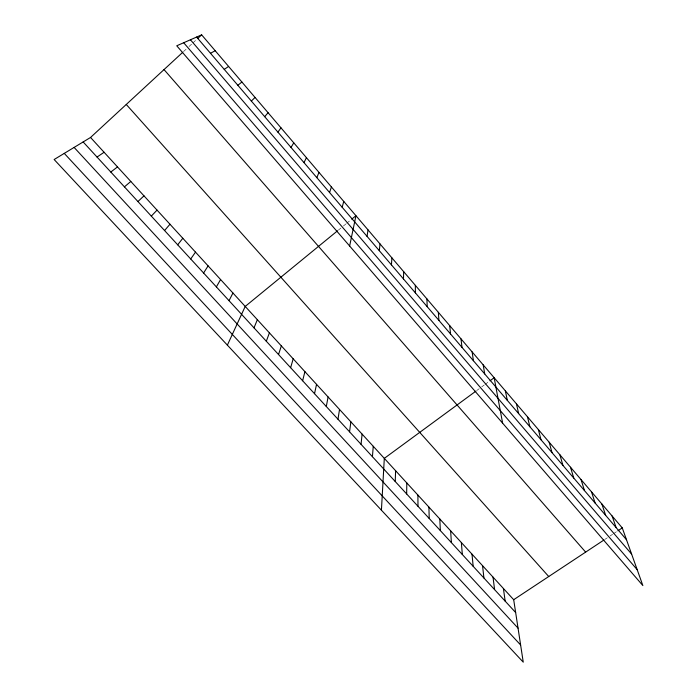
<?xml version="1.0" encoding="UTF-8"?>
<svg xmlns="http://www.w3.org/2000/svg" width="697" height="697" viewBox="0 0 697 697"><rect width="100%" height="100%" fill="white"/><g stroke="black" fill="none" stroke-linecap="round" stroke-linejoin="round"><path stroke-width="0.52" stroke-dasharray="3.48 2.61" d="M183.511 51.595L186.648 48.703M189 46.533L192.163 43.606M192.956 42.883L196.903 39.232M338.376 230.115L340.868 228.067M343.368 226.028L345.886 223.964M346.723 223.275L350.913 219.843M476.757 390.512L479.231 388.699M481.705 386.887L484.197 385.058M485.025 384.448L489.181 381.398M604.743 539.495L607.357 537.762M609.971 536.037L612.602 534.294M613.482 533.71L617.002 531.384"/><path stroke-width="1.05" d="M406.665 493.955L406.795 482.934M403.467 278.948L403.676 271.673M395.243 481.522L395.6 470.702M381.425 510.187L384.308 458.373L475.929 391.122M391.435 264.877L391.906 257.873M372.433 456.701L373.252 446.298M361.046 444.311L362.1 434.118M379.29 250.676L380.031 243.95M349.563 431.826L350.861 421.833M337.984 419.219L339.526 409.453M367.04 236.344L368.042 229.897M326.301 406.508L328.087 396.959M349.633 245.997L355.949 215.721L351.75 219.154M314.521 393.683L316.551 384.361M302.629 380.754L304.92 371.649M342.175 207.27L343.743 201.407M290.632 367.702L293.184 358.833M278.53 354.529L281.353 345.904M329.568 192.529L331.423 186.97M266.324 341.242L269.408 332.861M316.839 177.648L318.982 172.394M254.004 327.843L257.359 319.696M227.379 345.137L245.213 306.427L337.54 230.794M303.988 162.619L306.436 157.679M229.034 300.668L232.946 293.028M216.375 286.894L220.583 279.523M291.024 147.45L293.768 142.833M203.602 272.997L208.098 265.888M190.708 258.97L195.508 252.131M277.92 132.142L280.978 127.839M177.7 244.813L182.806 238.252M264.703 116.678L268.066 112.714M164.57 230.524L169.981 224.242M151.319 216.105L157.043 210.111M251.347 101.065L255.041 97.432M137.936 201.555L143.983 195.848M90.54 137.466L513.689 599.708L523.247 662.15L54.139 159.517L90.54 137.466L182.727 52.319M197.695 38.501L201.651 34.85L622.264 527.899L642.861 585.567L176.742 45.784L201.651 34.85M124.432 186.857L130.809 181.455M237.86 85.295L241.885 82.011M110.806 172.028L117.514 166.923M490.008 380.789L494.164 377.739L502.624 423.166M97.049 157.052L104.088 152.268M224.251 69.378L228.599 66.442M513.689 599.708L603.863 540.07M617.873 530.809L622.264 527.899M210.494 53.294L215.19 50.724M64.263 153.384L520.615 644.986M74.109 147.415L518.037 628.136M83.152 141.944L515.658 612.541M126.27 104.472L548.739 576.532M164.03 69.595L585.646 552.12M183.686 42.735L637.189 569.684M190.429 39.773L631.63 554.115M196.615 37.063L626.49 539.722M612.097 515.972L616.131 527.612M601.833 503.948L605.676 515.388M591.483 491.812L595.133 503.051M581.045 479.58L584.495 490.618M570.512 467.234L573.762 478.064M559.891 454.784L562.932 465.404M549.175 442.22L552.007 452.632M538.372 429.552L540.985 439.746M527.463 416.771L529.868 426.738M516.46 403.877L518.646 413.617M505.36 390.86L507.32 400.374M483.195 364.88L484.703 373.923M472.139 351.915L473.402 360.724M503.4 588.46L505.168 601.128M493.023 577.125L494.591 589.627M460.978 338.838L462.015 347.394M482.551 565.694L483.927 578.022M472 554.167L473.176 566.321M449.722 325.638L450.515 333.95M461.362 542.545L462.329 554.516M438.361 312.326L438.918 320.385M450.637 530.826L451.386 542.614M439.816 519.004L440.347 530.6M426.904 298.9L427.209 306.697M428.899 507.085L429.221 518.49M417.895 495.062L417.991 506.275M415.342 285.343L415.395 292.888"/></g></svg>
